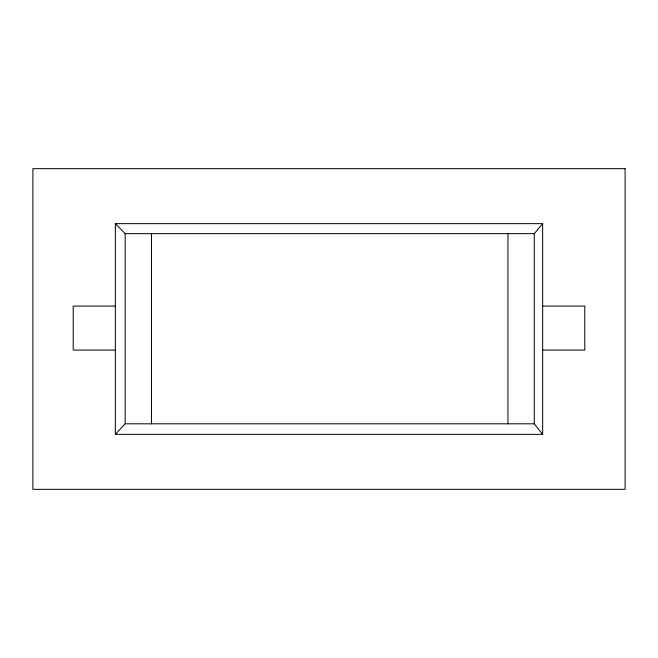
<?xml version="1.0" encoding="UTF-8"?>
<svg xmlns="http://www.w3.org/2000/svg" width="658" height="658" viewBox="0 0 658 658"><rect width="100%" height="100%" fill="white"/><g stroke="black" fill="none" stroke-linecap="round" stroke-linejoin="round"><path stroke-width="0.99" d="M542.644 434.354L534.263 423.818L534.263 233.648L542.644 223.646L115.356 223.646L115.356 434.354L542.644 434.354L542.644 223.646M115.356 434.354L125.152 423.818L125.152 233.648L115.356 223.646M125.152 233.648L534.263 233.648M115.356 306.093L73.211 306.093L73.211 350.072L115.356 350.072M542.644 306.093L584.789 306.093L584.789 350.072L542.644 350.072M125.152 423.818L534.263 423.818M507.951 233.648L507.951 423.818M151.463 233.648L151.463 423.818M625.1 168.67L32.9 168.67L32.9 489.33L625.1 489.33L625.1 168.67"/></g></svg>
